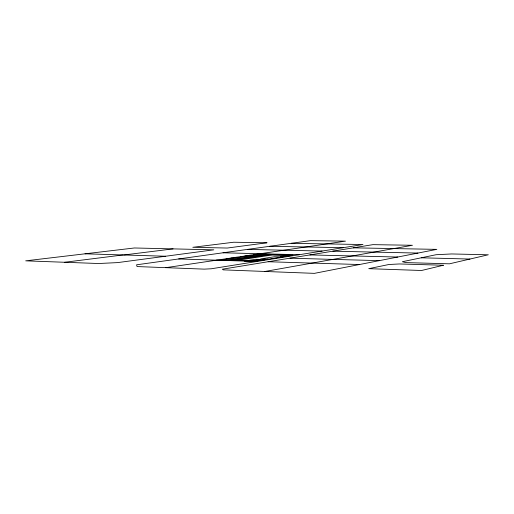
<?xml version="1.0" encoding="UTF-8"?>
<svg xmlns="http://www.w3.org/2000/svg" width="514" height="514" viewBox="0 0 514 514"><rect width="100%" height="100%" fill="white"/><g stroke="black" fill="none" stroke-linecap="round" stroke-linejoin="round"><path stroke-width="0.77" d="M469.931 259.056L449.454 263.817L405.764 262.596L402.359 261.71L436.09 254.719L451.613 253.955L488.3 254.783L469.931 259.056L421.255 257.797M353.349 247.838L436.829 249.367L314.401 273.358L223.23 269.863L222.369 269.195L372.907 244.651L412.44 245.274L264.967 271.463M254.854 260.971L267.884 259.229M280.663 256.884L290.044 255.394M236.826 260.399L272.484 254.931L291.714 255.439M165.861 267.666L345.459 241.143L310.482 240.642L136.551 264.806L137.058 266.56L204.219 269.13L211.209 268.783L362.961 244.529L291.226 243.315M64.616 262.268L123.026 254.957M123.829 254.983L173.064 248.885M85.041 253.813L134.379 247.979L213.779 249.836L117.597 262.603L98.611 263.521L25.7 260.836L85.041 253.813L165.553 256.235M269.856 246.29L343.301 247.677M322.079 251.063L247.491 249.393M417.901 253.074L332.854 251.179M309.884 254.925L397.733 257.032M223.05 252.792L299.232 254.719M258.221 253.967L270.338 254.282L228.865 260.572L216.4 260.174M253.832 254.616L265.989 254.944M333.245 259.397L379.287 260.643M249.38 255.278L261.575 255.612M244.863 255.946L257.103 256.293M282.353 256.929L274.309 256.769L260.669 258.908L268.43 259.14M240.289 256.627L252.56 256.981M289.967 258.169L333.143 259.416M235.643 257.315L247.954 257.675M230.934 258.015L243.289 258.388M268.09 261.742L359.44 264.53M226.16 258.722L238.547 259.107M221.316 259.442L233.742 259.833M178.654 258.953L256.897 261.478M443.389 265.243L421.551 270.493L368.756 268.674L388.925 264.498L399.391 263.958L443.389 265.243M260.81 259.435L249.386 261.24L244.189 261.067L255.657 259.281L260.81 259.435M292.774 255.272L256.57 261.028L232.604 260.264L269.445 254.655L292.774 255.272M266.907 242.781L227.259 248.044L192.834 247.305L233.652 242.235L266.907 242.781"/></g></svg>
